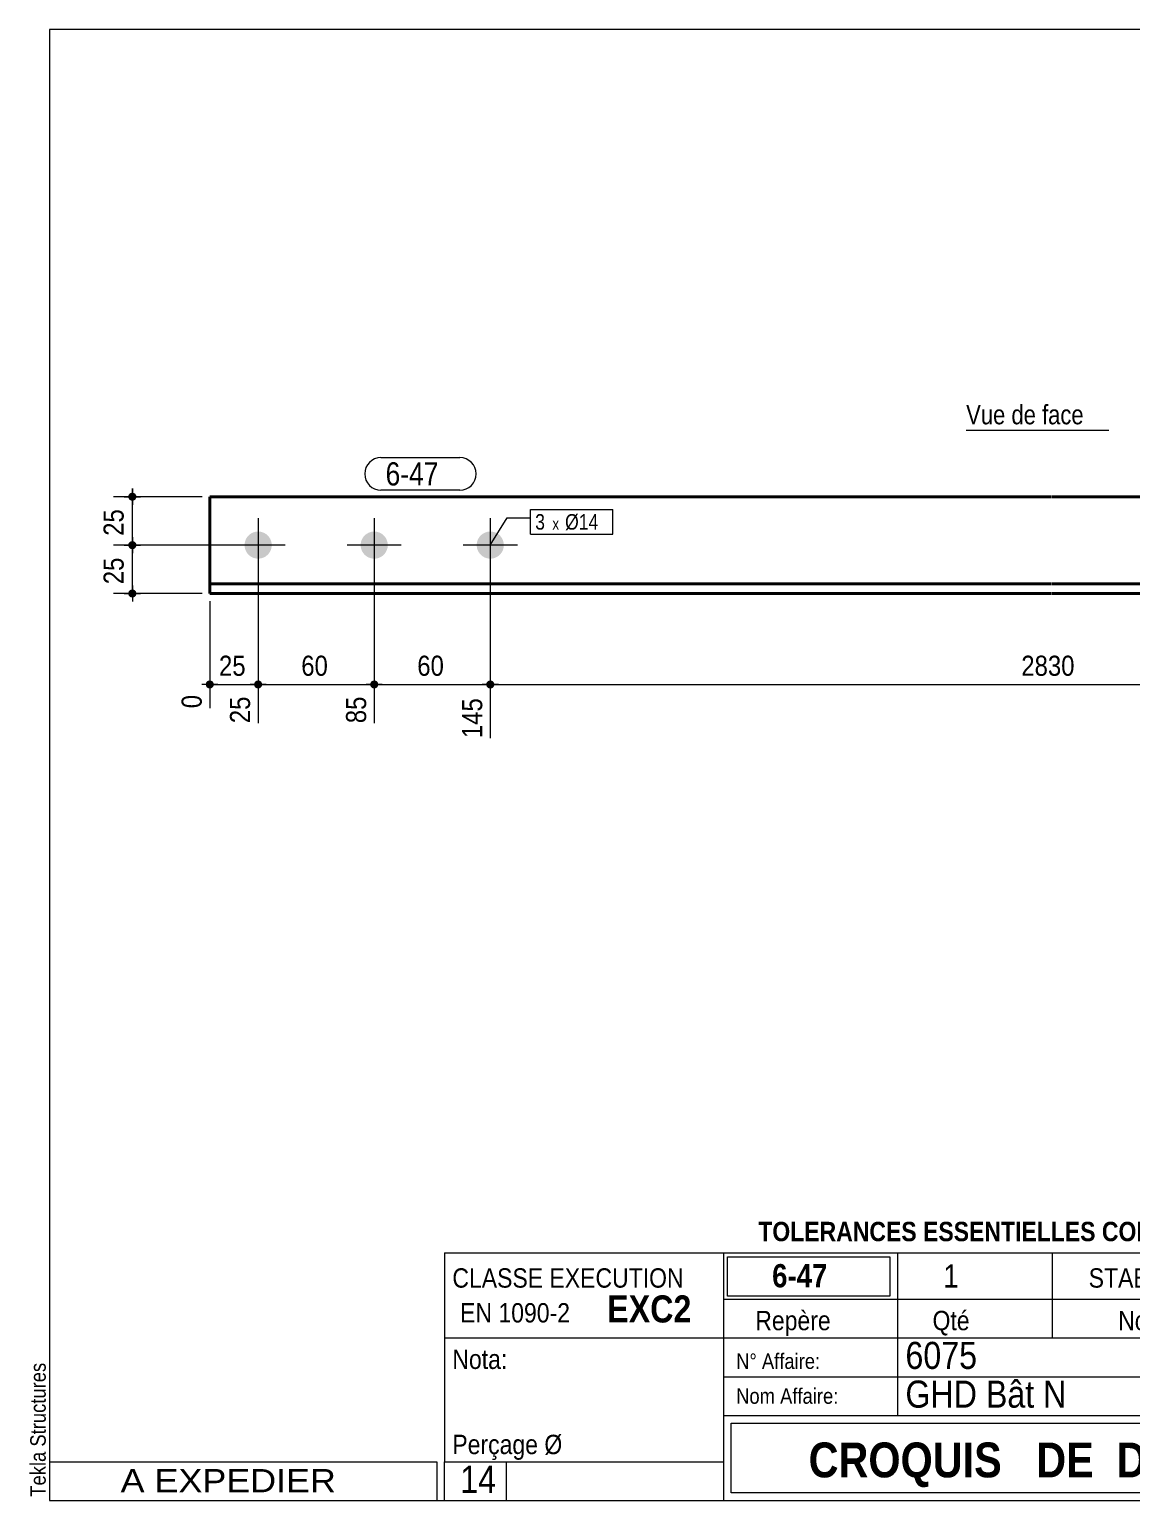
# Model space of a CAD drawing. Header units: millimetres. Extents: x 2 to 287, y 5 to 195.
# Drawn here: x 2.4 to 144.7, y 5 to 195 of the extents above; entities that cross this region are included whole.
import ezdxf

# ---------------------------------------------------------------- set-up
doc = ezdxf.new("R2010")
doc.units = ezdxf.units.MM
for name, color, linetype, lineweight in [('Autre type objet', 1, 'Continuous', 0), ('Boulon', 7, 'Continuous', 0), ('Cotation', 7, 'Continuous', 0), ('Désignation boulon', 3, 'Continuous', 0), ('Feuille dessin', 5, 'Continuous', 0), ('Piece', 2, 'Continuous', 0), ('Repère pièce', 3, 'Continuous', 0)]:
    doc.layers.add(name, color=color, linetype=linetype, lineweight=lineweight)
doc.styles.add('ARIAL', font='ARIAL.TTF')
doc.styles.add('ARIAL_BOLD', font='ARIALBD.TTF')
doc.styles.add('ARIAL_NARROW', font='ARIAL.TTF')
doc.styles.add('COMIC_SANS_MS', font='COMIC.TTF')

# ---------------------------------------------------------------- blocks, each defined once
blk = doc.blocks.new('*A1')
at = {"layer": 'Boulon'}
for points in [[(31.97, 130.15), (32.01, 130.15), (32.05, 130.15), (32.1, 130.14), (32.14, 130.14), (32.18, 130.13), (32.22, 130.12), (32.27, 130.12), (32.31, 130.11), (32.35, 130.1), (32.39, 130.09), (32.43, 130.07), (32.47, 130.06), (32.51, 130.05), (32.55, 130.03), (32.59, 130.02), (32.63, 130), (32.67, 129.98), (32.71, 129.96), (32.75, 129.94), (32.79, 129.92), (32.82, 129.9), (32.86, 129.88), (32.9, 129.86), (32.93, 129.83), (32.97, 129.81), (33, 129.78), (33.03, 129.75), (33.07, 129.73), (33.1, 129.7), (33.13, 129.67), (33.16, 129.64), (33.19, 129.61), (33.22, 129.58), (33.25, 129.54), (33.28, 129.51), (33.3, 129.48), (33.33, 129.44), (33.35, 129.41), (33.38, 129.37), (33.4, 129.34), (33.43, 129.3), (33.45, 129.26), (33.47, 129.22), (33.49, 129.19), (33.51, 129.15), (33.52, 129.11), (33.54, 129.07), (33.56, 129.03), (33.57, 128.99), (33.59, 128.95), (33.6, 128.91), (33.61, 128.87), (33.62, 128.83), (33.63, 128.78), (33.64, 128.74), (33.65, 128.7), (33.66, 128.66), (33.66, 128.61), (33.67, 128.57), (33.67, 128.53), (33.67, 128.49), (33.67, 128.44), (33.67, 128.4), (33.67, 128.36), (33.67, 128.31), (33.67, 128.27), (33.67, 128.23), (33.66, 128.19), (33.66, 128.14), (33.65, 128.1), (33.64, 128.06), (33.63, 128.02), (33.62, 127.97), (33.61, 127.93), (33.6, 127.89), (33.59, 127.85), (33.57, 127.81), (33.56, 127.77), (33.54, 127.73), (33.52, 127.69), (33.51, 127.65), (33.49, 127.61), (33.47, 127.58), (33.45, 127.54), (33.43, 127.5), (33.4, 127.46), (33.38, 127.43), (33.35, 127.39), (33.33, 127.36), (33.3, 127.32), (33.28, 127.29), (33.25, 127.26), (33.22, 127.22), (33.19, 127.19), (33.16, 127.16), (33.13, 127.13), (33.1, 127.1), (33.07, 127.07), (33.03, 127.05), (33, 127.02), (32.97, 126.99), (32.93, 126.97), (32.9, 126.94), (32.86, 126.92), (32.82, 126.9), (32.79, 126.88), (32.75, 126.86), (32.71, 126.84), (32.67, 126.82), (32.63, 126.8), (32.59, 126.78), (32.55, 126.77), (32.51, 126.75), (32.47, 126.74), (32.43, 126.73), (32.39, 126.71), (32.35, 126.7), (32.31, 126.69), (32.27, 126.68), (32.22, 126.68), (32.18, 126.67), (32.14, 126.66), (32.1, 126.66), (32.05, 126.65), (32.01, 126.65), (31.97, 126.65), (31.92, 126.65), (31.88, 126.65), (31.84, 126.65), (31.8, 126.65), (31.75, 126.66), (31.71, 126.66), (31.67, 126.67), (31.63, 126.68), (31.58, 126.68), (31.54, 126.69), (31.5, 126.7), (31.46, 126.71), (31.42, 126.73), (31.38, 126.74), (31.33, 126.75), (31.29, 126.77), (31.25, 126.78), (31.22, 126.8), (31.18, 126.82), (31.14, 126.84), (31.1, 126.86), (31.06, 126.88), (31.02, 126.9), (30.99, 126.92), (30.95, 126.94), (30.92, 126.97), (30.88, 126.99), (30.85, 127.02), (30.81, 127.05), (30.78, 127.07), (30.75, 127.1), (30.72, 127.13), (30.69, 127.16), (30.66, 127.19), (30.63, 127.22), (30.6, 127.26), (30.57, 127.29), (30.54, 127.32), (30.52, 127.36), (30.49, 127.39), (30.47, 127.43), (30.45, 127.46), (30.42, 127.5), (30.4, 127.54), (30.38, 127.58), (30.36, 127.61), (30.34, 127.65), (30.32, 127.69), (30.31, 127.73), (30.29, 127.77), (30.28, 127.81), (30.26, 127.85), (30.25, 127.89), (30.24, 127.93), (30.23, 127.97), (30.22, 128.02), (30.21, 128.06), (30.2, 128.1), (30.19, 128.14), (30.19, 128.19), (30.18, 128.23), (30.18, 128.27), (30.18, 128.31), (30.17, 128.36), (30.17, 128.4), (30.17, 128.44), (30.18, 128.49), (30.18, 128.53), (30.18, 128.57), (30.19, 128.61), (30.19, 128.66), (30.2, 128.7), (30.21, 128.74), (30.22, 128.78), (30.23, 128.83), (30.24, 128.87), (30.25, 128.91), (30.26, 128.95), (30.28, 128.99), (30.29, 129.03), (30.31, 129.07), (30.32, 129.11), (30.34, 129.15), (30.36, 129.19), (30.38, 129.22), (30.4, 129.26), (30.42, 129.3), (30.45, 129.34), (30.47, 129.37), (30.49, 129.41), (30.52, 129.44), (30.54, 129.48), (30.57, 129.51), (30.6, 129.54), (30.63, 129.58), (30.66, 129.61), (30.69, 129.64), (30.72, 129.67), (30.75, 129.7), (30.78, 129.73), (30.81, 129.75), (30.85, 129.78), (30.88, 129.81), (30.92, 129.83), (30.95, 129.86), (30.99, 129.88), (31.02, 129.9), (31.06, 129.92), (31.1, 129.94), (31.14, 129.96), (31.18, 129.98), (31.22, 130), (31.25, 130.02), (31.29, 130.03), (31.33, 130.05), (31.38, 130.06), (31.42, 130.07), (31.46, 130.09), (31.5, 130.1), (31.54, 130.11), (31.58, 130.12), (31.63, 130.12), (31.67, 130.13), (31.71, 130.14), (31.75, 130.14), (31.8, 130.15), (31.84, 130.15), (31.88, 130.15), (31.92, 130.15)], [(46.95, 130.15), (47, 130.15), (47.04, 130.15), (47.08, 130.14), (47.12, 130.14), (47.17, 130.13), (47.21, 130.12), (47.25, 130.12), (47.29, 130.11), (47.34, 130.1), (47.38, 130.09), (47.42, 130.07), (47.46, 130.06), (47.5, 130.05), (47.54, 130.03), (47.58, 130.02), (47.62, 130), (47.66, 129.98), (47.7, 129.96), (47.74, 129.94), (47.77, 129.92), (47.81, 129.9), (47.85, 129.88), (47.88, 129.86), (47.92, 129.83), (47.95, 129.81), (47.99, 129.78), (48.02, 129.75), (48.05, 129.73), (48.09, 129.7), (48.12, 129.67), (48.15, 129.64), (48.18, 129.61), (48.21, 129.58), (48.24, 129.54), (48.26, 129.51), (48.29, 129.48), (48.32, 129.44), (48.34, 129.41), (48.37, 129.37), (48.39, 129.34), (48.41, 129.3), (48.43, 129.26), (48.45, 129.22), (48.47, 129.19), (48.49, 129.15), (48.51, 129.11), (48.53, 129.07), (48.54, 129.03), (48.56, 128.99), (48.57, 128.95), (48.58, 128.91), (48.6, 128.87), (48.61, 128.83), (48.62, 128.78), (48.63, 128.74), (48.63, 128.7), (48.64, 128.66), (48.65, 128.61), (48.65, 128.57), (48.66, 128.53), (48.66, 128.49), (48.66, 128.44), (48.66, 128.4), (48.66, 128.36), (48.66, 128.31), (48.66, 128.27), (48.65, 128.23), (48.65, 128.19), (48.64, 128.14), (48.63, 128.1), (48.63, 128.06), (48.62, 128.02), (48.61, 127.97), (48.6, 127.93), (48.58, 127.89), (48.57, 127.85), (48.56, 127.81), (48.54, 127.77), (48.53, 127.73), (48.51, 127.69), (48.49, 127.65), (48.47, 127.61), (48.45, 127.58), (48.43, 127.54), (48.41, 127.5), (48.39, 127.46), (48.37, 127.43), (48.34, 127.39), (48.32, 127.36), (48.29, 127.32), (48.26, 127.29), (48.24, 127.26), (48.21, 127.22), (48.18, 127.19), (48.15, 127.16), (48.12, 127.13), (48.09, 127.1), (48.05, 127.07), (48.02, 127.05), (47.99, 127.02), (47.95, 126.99), (47.92, 126.97), (47.88, 126.94), (47.85, 126.92), (47.81, 126.9), (47.77, 126.88), (47.74, 126.86), (47.7, 126.84), (47.66, 126.82), (47.62, 126.8), (47.58, 126.78), (47.54, 126.77), (47.5, 126.75), (47.46, 126.74), (47.42, 126.73), (47.38, 126.71), (47.34, 126.7), (47.29, 126.69), (47.25, 126.68), (47.21, 126.68), (47.17, 126.67), (47.12, 126.66), (47.08, 126.66), (47.04, 126.65), (47, 126.65), (46.95, 126.65), (46.91, 126.65), (46.87, 126.65), (46.82, 126.65), (46.78, 126.65), (46.74, 126.66), (46.7, 126.66), (46.65, 126.67), (46.61, 126.68), (46.57, 126.68), (46.53, 126.69), (46.49, 126.7), (46.44, 126.71), (46.4, 126.73), (46.36, 126.74), (46.32, 126.75), (46.28, 126.77), (46.24, 126.78), (46.2, 126.8), (46.16, 126.82), (46.12, 126.84), (46.09, 126.86), (46.05, 126.88), (46.01, 126.9), (45.97, 126.92), (45.94, 126.94), (45.9, 126.97), (45.87, 126.99), (45.83, 127.02), (45.8, 127.05), (45.77, 127.07), (45.74, 127.1), (45.7, 127.13), (45.67, 127.16), (45.64, 127.19), (45.61, 127.22), (45.59, 127.26), (45.56, 127.29), (45.53, 127.32), (45.5, 127.36), (45.48, 127.39), (45.46, 127.43), (45.43, 127.46), (45.41, 127.5), (45.39, 127.54), (45.37, 127.58), (45.35, 127.61), (45.33, 127.65), (45.31, 127.69), (45.29, 127.73), (45.28, 127.77), (45.26, 127.81), (45.25, 127.85), (45.24, 127.89), (45.22, 127.93), (45.21, 127.97), (45.2, 128.02), (45.19, 128.06), (45.19, 128.1), (45.18, 128.14), (45.17, 128.19), (45.17, 128.23), (45.17, 128.27), (45.16, 128.31), (45.16, 128.36), (45.16, 128.4), (45.16, 128.44), (45.16, 128.49), (45.17, 128.53), (45.17, 128.57), (45.17, 128.61), (45.18, 128.66), (45.19, 128.7), (45.19, 128.74), (45.2, 128.78), (45.21, 128.83), (45.22, 128.87), (45.24, 128.91), (45.25, 128.95), (45.26, 128.99), (45.28, 129.03), (45.29, 129.07), (45.31, 129.11), (45.33, 129.15), (45.35, 129.19), (45.37, 129.22), (45.39, 129.26), (45.41, 129.3), (45.43, 129.34), (45.46, 129.37), (45.48, 129.41), (45.5, 129.44), (45.53, 129.48), (45.56, 129.51), (45.59, 129.54), (45.61, 129.58), (45.64, 129.61), (45.67, 129.64), (45.7, 129.67), (45.74, 129.7), (45.77, 129.73), (45.8, 129.75), (45.83, 129.78), (45.87, 129.81), (45.9, 129.83), (45.94, 129.86), (45.97, 129.88), (46.01, 129.9), (46.05, 129.92), (46.09, 129.94), (46.12, 129.96), (46.16, 129.98), (46.2, 130), (46.24, 130.02), (46.28, 130.03), (46.32, 130.05), (46.36, 130.06), (46.4, 130.07), (46.44, 130.09), (46.49, 130.1), (46.53, 130.11), (46.57, 130.12), (46.61, 130.12), (46.65, 130.13), (46.7, 130.14), (46.74, 130.14), (46.78, 130.15), (46.82, 130.15), (46.87, 130.15), (46.91, 130.15)], [(61.94, 130.15), (61.98, 130.15), (62.03, 130.15), (62.07, 130.14), (62.11, 130.14), (62.15, 130.13), (62.2, 130.12), (62.24, 130.12), (62.28, 130.11), (62.32, 130.1), (62.36, 130.09), (62.4, 130.07), (62.45, 130.06), (62.49, 130.05), (62.53, 130.03), (62.57, 130.02), (62.61, 130), (62.64, 129.98), (62.68, 129.96), (62.72, 129.94), (62.76, 129.92), (62.8, 129.9), (62.83, 129.88), (62.87, 129.86), (62.9, 129.83), (62.94, 129.81), (62.97, 129.78), (63.01, 129.75), (63.04, 129.73), (63.07, 129.7), (63.1, 129.67), (63.13, 129.64), (63.16, 129.61), (63.19, 129.58), (63.22, 129.54), (63.25, 129.51), (63.28, 129.48), (63.3, 129.44), (63.33, 129.41), (63.35, 129.37), (63.37, 129.34), (63.4, 129.3), (63.42, 129.26), (63.44, 129.22), (63.46, 129.19), (63.48, 129.15), (63.5, 129.11), (63.51, 129.07), (63.53, 129.03), (63.54, 128.99), (63.56, 128.95), (63.57, 128.91), (63.58, 128.87), (63.59, 128.83), (63.6, 128.78), (63.61, 128.74), (63.62, 128.7), (63.63, 128.66), (63.63, 128.61), (63.64, 128.57), (63.64, 128.53), (63.64, 128.49), (63.65, 128.44), (63.65, 128.4), (63.65, 128.36), (63.64, 128.31), (63.64, 128.27), (63.64, 128.23), (63.63, 128.19), (63.63, 128.14), (63.62, 128.1), (63.61, 128.06), (63.6, 128.02), (63.59, 127.97), (63.58, 127.93), (63.57, 127.89), (63.56, 127.85), (63.54, 127.81), (63.53, 127.77), (63.51, 127.73), (63.5, 127.69), (63.48, 127.65), (63.46, 127.61), (63.44, 127.58), (63.42, 127.54), (63.4, 127.5), (63.37, 127.46), (63.35, 127.43), (63.33, 127.39), (63.3, 127.36), (63.28, 127.32), (63.25, 127.29), (63.22, 127.26), (63.19, 127.22), (63.16, 127.19), (63.13, 127.16), (63.1, 127.13), (63.07, 127.1), (63.04, 127.07), (63.01, 127.05), (62.97, 127.02), (62.94, 126.99), (62.9, 126.97), (62.87, 126.94), (62.83, 126.92), (62.8, 126.9), (62.76, 126.88), (62.72, 126.86), (62.68, 126.84), (62.64, 126.82), (62.61, 126.8), (62.57, 126.78), (62.53, 126.77), (62.49, 126.75), (62.45, 126.74), (62.4, 126.73), (62.36, 126.71), (62.32, 126.7), (62.28, 126.69), (62.24, 126.68), (62.2, 126.68), (62.15, 126.67), (62.11, 126.66), (62.07, 126.66), (62.03, 126.65), (61.98, 126.65), (61.94, 126.65), (61.9, 126.65), (61.85, 126.65), (61.81, 126.65), (61.77, 126.65), (61.72, 126.66), (61.68, 126.66), (61.64, 126.67), (61.6, 126.68), (61.55, 126.68), (61.51, 126.69), (61.47, 126.7), (61.43, 126.71), (61.39, 126.73), (61.35, 126.74), (61.31, 126.75), (61.27, 126.77), (61.23, 126.78), (61.19, 126.8), (61.15, 126.82), (61.11, 126.84), (61.07, 126.86), (61.03, 126.88), (61, 126.9), (60.96, 126.92), (60.92, 126.94), (60.89, 126.97), (60.85, 126.99), (60.82, 127.02), (60.79, 127.05), (60.75, 127.07), (60.72, 127.1), (60.69, 127.13), (60.66, 127.16), (60.63, 127.19), (60.6, 127.22), (60.57, 127.26), (60.54, 127.29), (60.52, 127.32), (60.49, 127.36), (60.47, 127.39), (60.44, 127.43), (60.42, 127.46), (60.4, 127.5), (60.37, 127.54), (60.35, 127.58), (60.33, 127.61), (60.31, 127.65), (60.3, 127.69), (60.28, 127.73), (60.26, 127.77), (60.25, 127.81), (60.23, 127.85), (60.22, 127.89), (60.21, 127.93), (60.2, 127.97), (60.19, 128.02), (60.18, 128.06), (60.17, 128.1), (60.17, 128.14), (60.16, 128.19), (60.15, 128.23), (60.15, 128.27), (60.15, 128.31), (60.15, 128.36), (60.15, 128.4), (60.15, 128.44), (60.15, 128.49), (60.15, 128.53), (60.15, 128.57), (60.16, 128.61), (60.17, 128.66), (60.17, 128.7), (60.18, 128.74), (60.19, 128.78), (60.2, 128.83), (60.21, 128.87), (60.22, 128.91), (60.23, 128.95), (60.25, 128.99), (60.26, 129.03), (60.28, 129.07), (60.3, 129.11), (60.31, 129.15), (60.33, 129.19), (60.35, 129.22), (60.37, 129.26), (60.4, 129.3), (60.42, 129.34), (60.44, 129.37), (60.47, 129.41), (60.49, 129.44), (60.52, 129.48), (60.54, 129.51), (60.57, 129.54), (60.6, 129.58), (60.63, 129.61), (60.66, 129.64), (60.69, 129.67), (60.72, 129.7), (60.75, 129.73), (60.79, 129.75), (60.82, 129.78), (60.85, 129.81), (60.89, 129.83), (60.92, 129.86), (60.96, 129.88), (61, 129.9), (61.03, 129.92), (61.07, 129.94), (61.11, 129.96), (61.15, 129.98), (61.19, 130), (61.23, 130.02), (61.27, 130.03), (61.31, 130.05), (61.35, 130.06), (61.39, 130.07), (61.43, 130.09), (61.47, 130.1), (61.51, 130.11), (61.55, 130.12), (61.6, 130.12), (61.64, 130.13), (61.68, 130.14), (61.72, 130.14), (61.77, 130.15), (61.81, 130.15), (61.85, 130.15), (61.9, 130.15)]]:
    blk.add_hatch(color=256, dxfattribs=at).paths.add_polyline_path(points, flags=17)
at = {"layer": 'Boulon', "linetype": 'Continuous', "lineweight": 0}
for p, q in [((31.92, 131.9), (31.92, 124.9)), ((46.91, 131.9), (46.91, 124.9)), ((61.9, 131.9), (61.9, 124.9)), ((35.42, 128.4), (28.42, 128.4)), ((50.41, 128.4), (43.41, 128.4)), ((65.4, 128.4), (58.4, 128.4))]:
    blk.add_line(p, q, dxfattribs=at)
blk = doc.blocks.new('*A3')
at = {"layer": 'Piece', "color": 2, "linetype": 'Continuous', "lineweight": 40}
for p, q in [((25.68, 134.65), (25.68, 122.15)), ((25.68, 134.65), (134.269132, 134.65)), ((134.369132, 134.65), (242.958265, 134.65)), ((134.269132, 123.4), (25.68, 123.4)), ((134.269132, 122.15), (25.68, 122.15)), ((242.958265, 123.4), (134.369132, 123.4)), ((242.958265, 122.15), (134.369132, 122.15))]:
    blk.add_line(p, q, dxfattribs=at)
blk = doc.blocks.new('*A4')
at = {"layer": 'Feuille dessin', "linetype": 'Continuous', "lineweight": 0}
for p, q in [((282, 195), (5, 195)), ((5, 195), (5, 5)), ((5, 5), (282, 5))]:
    blk.add_line(p, q, dxfattribs=at)
at = {"layer": 'Feuille dessin', "style": 'ARIAL', "width": 0.85}
blk.add_text('Tekla Structures', height=2, rotation=90, dxfattribs=at).set_placement((4.5, 5.5))
blk = doc.blocks.new('*A6')
at = {"layer": 'Autre type objet', "linetype": 'Continuous', "lineweight": 0}
for p, q in [((56, 37), (92, 37)), ((56, 37), (56, 10)), ((92, 37), (92, 10)), ((56, 26), (92, 26)), ((56, 10), (92, 10)), ((56, 5), (56, 10)), ((64, 5), (64, 10)), ((56, 5), (64, 5))]:
    blk.add_line(p, q, dxfattribs=at)
at = {"layer": 'Autre type objet', "width": 0.85}
for s, height, style, p in [('CLASSE EXECUTION', 2.5, 'ARIAL', (57, 32.5)), ('EN 1090-2', 2.5, 'ARIAL', (58, 28)), ('EXC2', 3.5, 'ARIAL_BOLD', (77, 28)), ('Nota:', 2.5, 'ARIAL', (57, 22)), ('Perçage Ø', 2.5, 'ARIAL', (57, 11)), ('14', 3.5, 'ARIAL_NARROW', (58.014234, 6))]:
    blk.add_text(s, height=height, dxfattribs=dict(at, style=style)).set_placement(p)
blk = doc.blocks.new('*A7')
at = {"layer": 'Autre type objet', "linetype": 'Continuous', "lineweight": 0}
for p, q in [((92, 37), (282, 37)), ((92, 37), (92, 31)), ((92.51953, 36.5), (113.5, 36.5)), ((92.51953, 31.394341), (92.51953, 36.5)), ((113.5, 36.5), (113.5, 31.394341)), ((114.5, 31), (114.5, 37)), ((134.5, 31), (134.5, 37)), ((92, 31), (282, 31)), ((92, 31), (92, 5)), ((113.5, 31.394341), (92.51953, 31.394341)), ((114.5, 16), (114.5, 31)), ((134.5, 26), (134.5, 31)), ((92, 26), (282, 26)), ((92, 21), (241.327069, 20.935451)), ((92, 16), (181, 16)), ((93, 15), (180, 15)), ((93, 6), (93, 15)), ((180, 6), (93, 6)), ((92, 5), (282, 5))]:
    blk.add_line(p, q, dxfattribs=at)
at = {"layer": 'Autre type objet', "width": 0.85}
for s, height, style, p in [('TOLERANCES ESSENTIELLES CONFORMES A LA NORME 1090-1', 2.5, 'ARIAL_BOLD', (96.5, 38.5)), ('6-47', 3, 'ARIAL_BOLD', (98.285724, 32.540141)), ('1', 3, 'ARIAL', (120.389893, 32.5)), ('STABILITE', 2.5, 'ARIAL', (139.159546, 32.5)), ('Repère', 2.5, 'ARIAL', (96.112978, 27)), ('Qté', 2.5, 'ARIAL', (119, 27)), ('Nom', 2.5, 'ARIAL', (142.961426, 27)), ('6075', 3.5, 'ARIAL', (115.5, 22)), ('N° Affaire:', 2, 'ARIAL', (93.640566, 22)), ('Nom Affaire:', 2, 'ARIAL', (93.640566, 17.5)), ('GHD Bât N', 3.5, 'ARIAL', (115.5, 17)), ('CROQUIS   DE  DEBIT', 4.5, 'ARIAL_BOLD', (103, 8))]:
    blk.add_text(s, height=height, dxfattribs=dict(at, style=style)).set_placement(p)
blk = doc.blocks.new('*A8')
at = {"layer": 'Autre type objet', "linetype": 'Continuous', "lineweight": 0}
for p, q in [((5, 10), (55, 10)), ((5, 10), (5, 5)), ((55, 10), (55, 5)), ((5, 5), (55, 5))]:
    blk.add_line(p, q, dxfattribs=at)
at = {"layer": 'Autre type objet', "style": 'ARIAL', "width": 1.105}
blk.add_text('A EXPEDIER', height=3, dxfattribs=at).set_placement((14.169647, 6.073465))
blk = doc.blocks.new('*A9')
at = {"layer": 'Cotation'}
for points in [[(15.65, 127.88), (15.63, 127.88), (15.6, 127.89), (15.58, 127.89), (15.55, 127.9), (15.53, 127.9), (15.5, 127.91), (15.48, 127.92), (15.46, 127.93), (15.43, 127.94), (15.41, 127.95), (15.39, 127.97), (15.37, 127.98), (15.35, 128), (15.33, 128.01), (15.31, 128.03), (15.29, 128.05), (15.28, 128.07), (15.26, 128.09), (15.25, 128.11), (15.23, 128.13), (15.22, 128.15), (15.21, 128.18), (15.2, 128.2), (15.19, 128.22), (15.18, 128.25), (15.18, 128.27), (15.17, 128.3), (15.17, 128.32), (15.16, 128.35), (15.16, 128.37), (15.16, 128.4), (15.16, 128.43), (15.16, 128.45), (15.17, 128.48), (15.17, 128.5), (15.18, 128.53), (15.18, 128.55), (15.19, 128.58), (15.2, 128.6), (15.21, 128.62), (15.22, 128.65), (15.23, 128.67), (15.25, 128.69), (15.26, 128.71), (15.28, 128.73), (15.29, 128.75), (15.31, 128.77), (15.33, 128.79), (15.35, 128.8), (15.37, 128.82), (15.39, 128.83), (15.41, 128.85), (15.43, 128.86), (15.46, 128.87), (15.48, 128.88), (15.5, 128.89), (15.53, 128.9), (15.55, 128.9), (15.58, 128.91), (15.6, 128.91), (15.63, 128.92), (15.65, 128.92), (15.68, 128.92), (15.71, 128.92), (15.73, 128.92), (15.76, 128.91), (15.78, 128.91), (15.81, 128.9), (15.83, 128.9), (15.86, 128.89), (15.88, 128.88), (15.9, 128.87), (15.93, 128.86), (15.95, 128.85), (15.97, 128.83), (15.99, 128.82), (16.01, 128.8), (16.03, 128.79), (16.05, 128.77), (16.07, 128.75), (16.08, 128.73), (16.1, 128.71), (16.11, 128.69), (16.13, 128.67), (16.14, 128.65), (16.15, 128.62), (16.16, 128.6), (16.17, 128.58), (16.18, 128.55), (16.18, 128.53), (16.19, 128.5), (16.19, 128.48), (16.2, 128.45), (16.2, 128.43), (16.2, 128.4), (16.2, 128.37), (16.2, 128.35), (16.19, 128.32), (16.19, 128.3), (16.18, 128.27), (16.18, 128.25), (16.17, 128.22), (16.16, 128.2), (16.15, 128.18), (16.14, 128.15), (16.13, 128.13), (16.11, 128.11), (16.1, 128.09), (16.08, 128.07), (16.07, 128.05), (16.05, 128.03), (16.03, 128.01), (16.01, 128), (15.99, 127.98), (15.97, 127.97), (15.95, 127.95), (15.93, 127.94), (15.9, 127.93), (15.88, 127.92), (15.86, 127.91), (15.83, 127.9), (15.81, 127.9), (15.78, 127.89), (15.76, 127.89), (15.73, 127.88), (15.71, 127.88), (15.68, 127.88)], [(15.65, 121.63), (15.63, 121.63), (15.6, 121.64), (15.58, 121.64), (15.55, 121.65), (15.53, 121.65), (15.5, 121.66), (15.48, 121.67), (15.46, 121.68), (15.43, 121.69), (15.41, 121.7), (15.39, 121.72), (15.37, 121.73), (15.35, 121.75), (15.33, 121.76), (15.31, 121.78), (15.29, 121.8), (15.28, 121.82), (15.26, 121.84), (15.25, 121.86), (15.23, 121.88), (15.22, 121.9), (15.21, 121.93), (15.2, 121.95), (15.19, 121.97), (15.18, 122), (15.18, 122.02), (15.17, 122.05), (15.17, 122.07), (15.16, 122.1), (15.16, 122.12), (15.16, 122.15), (15.16, 122.18), (15.16, 122.2), (15.17, 122.23), (15.17, 122.25), (15.18, 122.28), (15.18, 122.3), (15.19, 122.33), (15.2, 122.35), (15.21, 122.37), (15.22, 122.4), (15.23, 122.42), (15.25, 122.44), (15.26, 122.46), (15.28, 122.48), (15.29, 122.5), (15.31, 122.52), (15.33, 122.54), (15.35, 122.55), (15.37, 122.57), (15.39, 122.58), (15.41, 122.6), (15.43, 122.61), (15.46, 122.62), (15.48, 122.63), (15.5, 122.64), (15.53, 122.65), (15.55, 122.65), (15.58, 122.66), (15.6, 122.66), (15.63, 122.67), (15.65, 122.67), (15.68, 122.67), (15.71, 122.67), (15.73, 122.67), (15.76, 122.66), (15.78, 122.66), (15.81, 122.65), (15.83, 122.65), (15.86, 122.64), (15.88, 122.63), (15.9, 122.62), (15.93, 122.61), (15.95, 122.6), (15.97, 122.58), (15.99, 122.57), (16.01, 122.55), (16.03, 122.54), (16.05, 122.52), (16.07, 122.5), (16.08, 122.48), (16.1, 122.46), (16.11, 122.44), (16.13, 122.42), (16.14, 122.4), (16.15, 122.37), (16.16, 122.35), (16.17, 122.33), (16.18, 122.3), (16.18, 122.28), (16.19, 122.25), (16.19, 122.23), (16.2, 122.2), (16.2, 122.18), (16.2, 122.15), (16.2, 122.12), (16.2, 122.1), (16.19, 122.07), (16.19, 122.05), (16.18, 122.02), (16.18, 122), (16.17, 121.97), (16.16, 121.95), (16.15, 121.93), (16.14, 121.9), (16.13, 121.88), (16.11, 121.86), (16.1, 121.84), (16.08, 121.82), (16.07, 121.8), (16.05, 121.78), (16.03, 121.76), (16.01, 121.75), (15.99, 121.73), (15.97, 121.72), (15.95, 121.7), (15.93, 121.69), (15.9, 121.68), (15.88, 121.67), (15.86, 121.66), (15.83, 121.65), (15.81, 121.65), (15.78, 121.64), (15.76, 121.64), (15.73, 121.63), (15.71, 121.63), (15.68, 121.63)]]:
    blk.add_hatch(color=256, dxfattribs=at).paths.add_polyline_path(points, flags=17)
at = {"layer": 'Cotation', "linetype": 'Continuous', "lineweight": 0}
for p, q in [((15.68, 129.44), (15.68, 127.36)), ((15.68, 128.4), (15.68, 129.44)), ((30.92, 128.4), (13.26, 128.4)), ((14.64, 128.4), (16.72, 128.4)), ((15.68, 122.15), (15.68, 128.4)), ((24.68, 122.15), (13.26, 122.15)), ((14.64, 122.15), (16.72, 122.15)), ((15.68, 123.19), (15.68, 121.11)), ((15.68, 122.15), (15.68, 121.11))]:
    blk.add_line(p, q, dxfattribs=at)
at = {"layer": 'Cotation'}
for p in [(15.68, 128.4), (15.68, 122.15)]:
    blk.add_point(p, dxfattribs=at)
at = {"layer": 'Cotation', "style": 'ARIAL', "width": 0.85}
blk.add_text('25', height=2.6, rotation=90.0002, dxfattribs=at).set_placement((14.56, 123.35))
blk = doc.blocks.new('*A10')
at = {"layer": 'Cotation'}
for points in [[(15.65, 134.13), (15.63, 134.13), (15.6, 134.14), (15.58, 134.14), (15.55, 134.15), (15.53, 134.15), (15.5, 134.16), (15.48, 134.17), (15.46, 134.18), (15.43, 134.19), (15.41, 134.2), (15.39, 134.22), (15.37, 134.23), (15.35, 134.25), (15.33, 134.26), (15.31, 134.28), (15.29, 134.3), (15.28, 134.32), (15.26, 134.34), (15.25, 134.36), (15.23, 134.38), (15.22, 134.4), (15.21, 134.43), (15.2, 134.45), (15.19, 134.47), (15.18, 134.5), (15.18, 134.52), (15.17, 134.55), (15.17, 134.57), (15.16, 134.6), (15.16, 134.62), (15.16, 134.65), (15.16, 134.68), (15.16, 134.7), (15.17, 134.73), (15.17, 134.75), (15.18, 134.78), (15.18, 134.8), (15.19, 134.83), (15.2, 134.85), (15.21, 134.87), (15.22, 134.9), (15.23, 134.92), (15.25, 134.94), (15.26, 134.96), (15.28, 134.98), (15.29, 135), (15.31, 135.02), (15.33, 135.04), (15.35, 135.05), (15.37, 135.07), (15.39, 135.08), (15.41, 135.1), (15.43, 135.11), (15.46, 135.12), (15.48, 135.13), (15.5, 135.14), (15.53, 135.15), (15.55, 135.15), (15.58, 135.16), (15.6, 135.16), (15.63, 135.17), (15.65, 135.17), (15.68, 135.17), (15.71, 135.17), (15.73, 135.17), (15.76, 135.16), (15.78, 135.16), (15.81, 135.15), (15.83, 135.15), (15.86, 135.14), (15.88, 135.13), (15.9, 135.12), (15.93, 135.11), (15.95, 135.1), (15.97, 135.08), (15.99, 135.07), (16.01, 135.05), (16.03, 135.04), (16.05, 135.02), (16.07, 135), (16.08, 134.98), (16.1, 134.96), (16.11, 134.94), (16.13, 134.92), (16.14, 134.9), (16.15, 134.87), (16.16, 134.85), (16.17, 134.83), (16.18, 134.8), (16.18, 134.78), (16.19, 134.75), (16.19, 134.73), (16.2, 134.7), (16.2, 134.68), (16.2, 134.65), (16.2, 134.62), (16.2, 134.6), (16.19, 134.57), (16.19, 134.55), (16.18, 134.52), (16.18, 134.5), (16.17, 134.47), (16.16, 134.45), (16.15, 134.43), (16.14, 134.4), (16.13, 134.38), (16.11, 134.36), (16.1, 134.34), (16.08, 134.32), (16.07, 134.3), (16.05, 134.28), (16.03, 134.26), (16.01, 134.25), (15.99, 134.23), (15.97, 134.22), (15.95, 134.2), (15.93, 134.19), (15.9, 134.18), (15.88, 134.17), (15.86, 134.16), (15.83, 134.15), (15.81, 134.15), (15.78, 134.14), (15.76, 134.14), (15.73, 134.13), (15.71, 134.13), (15.68, 134.13)], [(15.65, 127.88), (15.63, 127.88), (15.6, 127.89), (15.58, 127.89), (15.55, 127.9), (15.53, 127.9), (15.5, 127.91), (15.48, 127.92), (15.46, 127.93), (15.43, 127.94), (15.41, 127.95), (15.39, 127.97), (15.37, 127.98), (15.35, 128), (15.33, 128.01), (15.31, 128.03), (15.29, 128.05), (15.28, 128.07), (15.26, 128.09), (15.25, 128.11), (15.23, 128.13), (15.22, 128.15), (15.21, 128.18), (15.2, 128.2), (15.19, 128.22), (15.18, 128.25), (15.18, 128.27), (15.17, 128.3), (15.17, 128.32), (15.16, 128.35), (15.16, 128.37), (15.16, 128.4), (15.16, 128.43), (15.16, 128.45), (15.17, 128.48), (15.17, 128.5), (15.18, 128.53), (15.18, 128.55), (15.19, 128.58), (15.2, 128.6), (15.21, 128.62), (15.22, 128.65), (15.23, 128.67), (15.25, 128.69), (15.26, 128.71), (15.28, 128.73), (15.29, 128.75), (15.31, 128.77), (15.33, 128.79), (15.35, 128.8), (15.37, 128.82), (15.39, 128.83), (15.41, 128.85), (15.43, 128.86), (15.46, 128.87), (15.48, 128.88), (15.5, 128.89), (15.53, 128.9), (15.55, 128.9), (15.58, 128.91), (15.6, 128.91), (15.63, 128.92), (15.65, 128.92), (15.68, 128.92), (15.71, 128.92), (15.73, 128.92), (15.76, 128.91), (15.78, 128.91), (15.81, 128.9), (15.83, 128.9), (15.86, 128.89), (15.88, 128.88), (15.9, 128.87), (15.93, 128.86), (15.95, 128.85), (15.97, 128.83), (15.99, 128.82), (16.01, 128.8), (16.03, 128.79), (16.05, 128.77), (16.07, 128.75), (16.08, 128.73), (16.1, 128.71), (16.11, 128.69), (16.13, 128.67), (16.14, 128.65), (16.15, 128.62), (16.16, 128.6), (16.17, 128.58), (16.18, 128.55), (16.18, 128.53), (16.19, 128.5), (16.19, 128.48), (16.2, 128.45), (16.2, 128.43), (16.2, 128.4), (16.2, 128.37), (16.2, 128.35), (16.19, 128.32), (16.19, 128.3), (16.18, 128.27), (16.18, 128.25), (16.17, 128.22), (16.16, 128.2), (16.15, 128.18), (16.14, 128.15), (16.13, 128.13), (16.11, 128.11), (16.1, 128.09), (16.08, 128.07), (16.07, 128.05), (16.05, 128.03), (16.03, 128.01), (16.01, 128), (15.99, 127.98), (15.97, 127.97), (15.95, 127.95), (15.93, 127.94), (15.9, 127.93), (15.88, 127.92), (15.86, 127.91), (15.83, 127.9), (15.81, 127.9), (15.78, 127.89), (15.76, 127.89), (15.73, 127.88), (15.71, 127.88), (15.68, 127.88)]]:
    blk.add_hatch(color=256, dxfattribs=at).paths.add_polyline_path(points, flags=17)
at = {"layer": 'Cotation', "linetype": 'Continuous', "lineweight": 0}
for p, q in [((15.68, 135.69), (15.68, 133.61)), ((15.68, 134.65), (15.68, 135.69)), ((24.68, 134.65), (13.26, 134.65)), ((14.64, 134.65), (16.72, 134.65)), ((15.68, 128.4), (15.68, 134.65)), ((15.68, 129.44), (15.68, 127.36)), ((30.92, 128.4), (13.26, 128.4)), ((14.64, 128.4), (16.72, 128.4)), ((15.68, 128.4), (15.68, 127.36))]:
    blk.add_line(p, q, dxfattribs=at)
at = {"layer": 'Cotation'}
for p in [(15.68, 134.65), (15.68, 128.4)]:
    blk.add_point(p, dxfattribs=at)
at = {"layer": 'Cotation', "style": 'ARIAL', "width": 0.85}
blk.add_text('25', height=2.6, rotation=90.0002, dxfattribs=at).set_placement((14.56, 129.6))
blk = doc.blocks.new('*A13')
at = {"layer": 'Cotation'}
for points in [[(25.65, 109.88), (25.63, 109.88), (25.6, 109.89), (25.58, 109.89), (25.55, 109.9), (25.53, 109.9), (25.5, 109.91), (25.48, 109.92), (25.46, 109.93), (25.43, 109.94), (25.41, 109.95), (25.39, 109.97), (25.37, 109.98), (25.35, 110), (25.33, 110.01), (25.31, 110.03), (25.29, 110.05), (25.28, 110.07), (25.26, 110.09), (25.25, 110.11), (25.23, 110.13), (25.22, 110.15), (25.21, 110.18), (25.2, 110.2), (25.19, 110.22), (25.18, 110.25), (25.18, 110.27), (25.17, 110.3), (25.17, 110.32), (25.16, 110.35), (25.16, 110.37), (25.16, 110.4), (25.16, 110.43), (25.16, 110.45), (25.17, 110.48), (25.17, 110.5), (25.18, 110.53), (25.18, 110.55), (25.19, 110.58), (25.2, 110.6), (25.21, 110.62), (25.22, 110.65), (25.23, 110.67), (25.25, 110.69), (25.26, 110.71), (25.28, 110.73), (25.29, 110.75), (25.31, 110.77), (25.33, 110.79), (25.35, 110.8), (25.37, 110.82), (25.39, 110.83), (25.41, 110.85), (25.43, 110.86), (25.46, 110.87), (25.48, 110.88), (25.5, 110.89), (25.53, 110.9), (25.55, 110.9), (25.58, 110.91), (25.6, 110.91), (25.63, 110.92), (25.65, 110.92), (25.68, 110.92), (25.71, 110.92), (25.73, 110.92), (25.76, 110.91), (25.78, 110.91), (25.81, 110.9), (25.83, 110.9), (25.86, 110.89), (25.88, 110.88), (25.9, 110.87), (25.93, 110.86), (25.95, 110.85), (25.97, 110.83), (25.99, 110.82), (26.01, 110.8), (26.03, 110.79), (26.05, 110.77), (26.07, 110.75), (26.08, 110.73), (26.1, 110.71), (26.11, 110.69), (26.13, 110.67), (26.14, 110.65), (26.15, 110.62), (26.16, 110.6), (26.17, 110.58), (26.18, 110.55), (26.18, 110.53), (26.19, 110.5), (26.19, 110.48), (26.2, 110.45), (26.2, 110.43), (26.2, 110.4), (26.2, 110.37), (26.2, 110.35), (26.19, 110.32), (26.19, 110.3), (26.18, 110.27), (26.18, 110.25), (26.17, 110.22), (26.16, 110.2), (26.15, 110.18), (26.14, 110.15), (26.13, 110.13), (26.11, 110.11), (26.1, 110.09), (26.08, 110.07), (26.07, 110.05), (26.05, 110.03), (26.03, 110.01), (26.01, 110), (25.99, 109.98), (25.97, 109.97), (25.95, 109.95), (25.93, 109.94), (25.9, 109.93), (25.88, 109.92), (25.86, 109.91), (25.83, 109.9), (25.81, 109.9), (25.78, 109.89), (25.76, 109.89), (25.73, 109.88), (25.71, 109.88), (25.68, 109.88)], [(31.9, 109.88), (31.87, 109.88), (31.85, 109.89), (31.82, 109.89), (31.8, 109.9), (31.77, 109.9), (31.75, 109.91), (31.73, 109.92), (31.7, 109.93), (31.68, 109.94), (31.66, 109.95), (31.64, 109.97), (31.61, 109.98), (31.59, 110), (31.57, 110.01), (31.56, 110.03), (31.54, 110.05), (31.52, 110.07), (31.51, 110.09), (31.49, 110.11), (31.48, 110.13), (31.47, 110.15), (31.45, 110.18), (31.44, 110.2), (31.43, 110.22), (31.43, 110.25), (31.42, 110.27), (31.41, 110.3), (31.41, 110.32), (31.41, 110.35), (31.4, 110.37), (31.4, 110.4), (31.4, 110.43), (31.41, 110.45), (31.41, 110.48), (31.41, 110.5), (31.42, 110.53), (31.43, 110.55), (31.43, 110.58), (31.44, 110.6), (31.45, 110.62), (31.47, 110.65), (31.48, 110.67), (31.49, 110.69), (31.51, 110.71), (31.52, 110.73), (31.54, 110.75), (31.56, 110.77), (31.57, 110.79), (31.59, 110.8), (31.61, 110.82), (31.64, 110.83), (31.66, 110.85), (31.68, 110.86), (31.7, 110.87), (31.73, 110.88), (31.75, 110.89), (31.77, 110.9), (31.8, 110.9), (31.82, 110.91), (31.85, 110.91), (31.87, 110.92), (31.9, 110.92), (31.92, 110.92), (31.95, 110.92), (31.98, 110.92), (32, 110.91), (32.03, 110.91), (32.05, 110.9), (32.08, 110.9), (32.1, 110.89), (32.12, 110.88), (32.15, 110.87), (32.17, 110.86), (32.19, 110.85), (32.21, 110.83), (32.23, 110.82), (32.25, 110.8), (32.27, 110.79), (32.29, 110.77), (32.31, 110.75), (32.33, 110.73), (32.34, 110.71), (32.36, 110.69), (32.37, 110.67), (32.38, 110.65), (32.39, 110.62), (32.4, 110.6), (32.41, 110.58), (32.42, 110.55), (32.43, 110.53), (32.43, 110.5), (32.44, 110.48), (32.44, 110.45), (32.44, 110.43), (32.44, 110.4), (32.44, 110.37), (32.44, 110.35), (32.44, 110.32), (32.43, 110.3), (32.43, 110.27), (32.42, 110.25), (32.41, 110.22), (32.4, 110.2), (32.39, 110.18), (32.38, 110.15), (32.37, 110.13), (32.36, 110.11), (32.34, 110.09), (32.33, 110.07), (32.31, 110.05), (32.29, 110.03), (32.27, 110.01), (32.25, 110), (32.23, 109.98), (32.21, 109.97), (32.19, 109.95), (32.17, 109.94), (32.15, 109.93), (32.12, 109.92), (32.1, 109.91), (32.08, 109.9), (32.05, 109.9), (32.03, 109.89), (32, 109.89), (31.98, 109.88), (31.95, 109.88), (31.92, 109.88)]]:
    blk.add_hatch(color=256, dxfattribs=at).paths.add_polyline_path(points, flags=17)
at = {"layer": 'Cotation', "linetype": 'Continuous', "lineweight": 0}
for p, q in [((31.92, 127.4), (31.92, 105.4)), ((25.68, 121.15), (25.68, 107.33)), ((26.72, 110.4), (24.64, 110.4)), ((25.68, 110.4), (24.64, 110.4)), ((25.68, 111.44), (25.68, 109.36)), ((25.68, 110.4), (31.92, 110.4)), ((32.96, 110.4), (30.88, 110.4)), ((31.92, 111.44), (31.92, 109.36)), ((31.92, 110.4), (32.96, 110.4))]:
    blk.add_line(p, q, dxfattribs=at)
at = {"layer": 'Cotation'}
for p in [(25.68, 110.4), (31.92, 110.4)]:
    blk.add_point(p, dxfattribs=at)
at = {"layer": 'Cotation', "style": 'ARIAL', "width": 0.85}
blk.add_text('25', height=2.6, dxfattribs=at).set_placement((26.87, 111.52))
for s, p in [('0', (24.64, 107.33)), ('25', (30.88, 105.4))]:
    blk.add_text(s, height=2.6, rotation=90.0002, dxfattribs=at).set_placement(p)
blk = doc.blocks.new('*A14')
at = {"layer": 'Cotation'}
for points in [[(31.9, 109.88), (31.87, 109.88), (31.85, 109.89), (31.82, 109.89), (31.8, 109.9), (31.77, 109.9), (31.75, 109.91), (31.73, 109.92), (31.7, 109.93), (31.68, 109.94), (31.66, 109.95), (31.64, 109.97), (31.61, 109.98), (31.59, 110), (31.57, 110.01), (31.56, 110.03), (31.54, 110.05), (31.52, 110.07), (31.51, 110.09), (31.49, 110.11), (31.48, 110.13), (31.47, 110.15), (31.45, 110.18), (31.44, 110.2), (31.43, 110.22), (31.43, 110.25), (31.42, 110.27), (31.41, 110.3), (31.41, 110.32), (31.41, 110.35), (31.4, 110.37), (31.4, 110.4), (31.4, 110.43), (31.41, 110.45), (31.41, 110.48), (31.41, 110.5), (31.42, 110.53), (31.43, 110.55), (31.43, 110.58), (31.44, 110.6), (31.45, 110.62), (31.47, 110.65), (31.48, 110.67), (31.49, 110.69), (31.51, 110.71), (31.52, 110.73), (31.54, 110.75), (31.56, 110.77), (31.57, 110.79), (31.59, 110.8), (31.61, 110.82), (31.64, 110.83), (31.66, 110.85), (31.68, 110.86), (31.7, 110.87), (31.73, 110.88), (31.75, 110.89), (31.77, 110.9), (31.8, 110.9), (31.82, 110.91), (31.85, 110.91), (31.87, 110.92), (31.9, 110.92), (31.92, 110.92), (31.95, 110.92), (31.98, 110.92), (32, 110.91), (32.03, 110.91), (32.05, 110.9), (32.08, 110.9), (32.1, 110.89), (32.12, 110.88), (32.15, 110.87), (32.17, 110.86), (32.19, 110.85), (32.21, 110.83), (32.23, 110.82), (32.25, 110.8), (32.27, 110.79), (32.29, 110.77), (32.31, 110.75), (32.33, 110.73), (32.34, 110.71), (32.36, 110.69), (32.37, 110.67), (32.38, 110.65), (32.39, 110.62), (32.4, 110.6), (32.41, 110.58), (32.42, 110.55), (32.43, 110.53), (32.43, 110.5), (32.44, 110.48), (32.44, 110.45), (32.44, 110.43), (32.44, 110.4), (32.44, 110.37), (32.44, 110.35), (32.44, 110.32), (32.43, 110.3), (32.43, 110.27), (32.42, 110.25), (32.41, 110.22), (32.4, 110.2), (32.39, 110.18), (32.38, 110.15), (32.37, 110.13), (32.36, 110.11), (32.34, 110.09), (32.33, 110.07), (32.31, 110.05), (32.29, 110.03), (32.27, 110.01), (32.25, 110), (32.23, 109.98), (32.21, 109.97), (32.19, 109.95), (32.17, 109.94), (32.15, 109.93), (32.12, 109.92), (32.1, 109.91), (32.08, 109.9), (32.05, 109.9), (32.03, 109.89), (32, 109.89), (31.98, 109.88), (31.95, 109.88), (31.92, 109.88)], [(46.88, 109.88), (46.86, 109.88), (46.83, 109.89), (46.81, 109.89), (46.78, 109.9), (46.76, 109.9), (46.74, 109.91), (46.71, 109.92), (46.69, 109.93), (46.67, 109.94), (46.64, 109.95), (46.62, 109.97), (46.6, 109.98), (46.58, 110), (46.56, 110.01), (46.54, 110.03), (46.52, 110.05), (46.51, 110.07), (46.49, 110.09), (46.48, 110.11), (46.46, 110.13), (46.45, 110.15), (46.44, 110.18), (46.43, 110.2), (46.42, 110.22), (46.41, 110.25), (46.41, 110.27), (46.4, 110.3), (46.4, 110.32), (46.39, 110.35), (46.39, 110.37), (46.39, 110.4), (46.39, 110.43), (46.39, 110.45), (46.4, 110.48), (46.4, 110.5), (46.41, 110.53), (46.41, 110.55), (46.42, 110.58), (46.43, 110.6), (46.44, 110.62), (46.45, 110.65), (46.46, 110.67), (46.48, 110.69), (46.49, 110.71), (46.51, 110.73), (46.52, 110.75), (46.54, 110.77), (46.56, 110.79), (46.58, 110.8), (46.6, 110.82), (46.62, 110.83), (46.64, 110.85), (46.67, 110.86), (46.69, 110.87), (46.71, 110.88), (46.74, 110.89), (46.76, 110.9), (46.78, 110.9), (46.81, 110.91), (46.83, 110.91), (46.86, 110.92), (46.88, 110.92), (46.91, 110.92), (46.94, 110.92), (46.96, 110.92), (46.99, 110.91), (47.01, 110.91), (47.04, 110.9), (47.06, 110.9), (47.09, 110.89), (47.11, 110.88), (47.13, 110.87), (47.16, 110.86), (47.18, 110.85), (47.2, 110.83), (47.22, 110.82), (47.24, 110.8), (47.26, 110.79), (47.28, 110.77), (47.3, 110.75), (47.31, 110.73), (47.33, 110.71), (47.34, 110.69), (47.36, 110.67), (47.37, 110.65), (47.38, 110.62), (47.39, 110.6), (47.4, 110.58), (47.41, 110.55), (47.41, 110.53), (47.42, 110.5), (47.42, 110.48), (47.43, 110.45), (47.43, 110.43), (47.43, 110.4), (47.43, 110.37), (47.43, 110.35), (47.42, 110.32), (47.42, 110.3), (47.41, 110.27), (47.41, 110.25), (47.4, 110.22), (47.39, 110.2), (47.38, 110.18), (47.37, 110.15), (47.36, 110.13), (47.34, 110.11), (47.33, 110.09), (47.31, 110.07), (47.3, 110.05), (47.28, 110.03), (47.26, 110.01), (47.24, 110), (47.22, 109.98), (47.2, 109.97), (47.18, 109.95), (47.16, 109.94), (47.13, 109.93), (47.11, 109.92), (47.09, 109.91), (47.06, 109.9), (47.04, 109.9), (47.01, 109.89), (46.99, 109.89), (46.96, 109.88), (46.94, 109.88), (46.91, 109.88)]]:
    blk.add_hatch(color=256, dxfattribs=at).paths.add_polyline_path(points, flags=17)
at = {"layer": 'Cotation', "linetype": 'Continuous', "lineweight": 0}
for p, q in [((31.92, 127.4), (31.92, 105.4)), ((46.91, 127.4), (46.91, 105.4)), ((32.96, 110.4), (30.88, 110.4)), ((31.92, 110.4), (30.88, 110.4)), ((31.92, 111.44), (31.92, 109.36)), ((31.92, 110.4), (46.91, 110.4)), ((47.95, 110.4), (45.87, 110.4)), ((46.91, 111.44), (46.91, 109.36)), ((46.91, 110.4), (47.95, 110.4))]:
    blk.add_line(p, q, dxfattribs=at)
at = {"layer": 'Cotation'}
for p in [(31.92, 110.4), (46.91, 110.4)]:
    blk.add_point(p, dxfattribs=at)
at = {"layer": 'Cotation', "style": 'ARIAL', "width": 0.85}
blk.add_text('60', height=2.6, dxfattribs=at).set_placement((37.49, 111.52))
blk.add_text('85', height=2.6, rotation=90.0002, dxfattribs=at).set_placement((45.87, 105.4))
blk = doc.blocks.new('*A15')
at = {"layer": 'Cotation'}
for points in [[(46.88, 109.88), (46.86, 109.88), (46.83, 109.89), (46.81, 109.89), (46.78, 109.9), (46.76, 109.9), (46.74, 109.91), (46.71, 109.92), (46.69, 109.93), (46.67, 109.94), (46.64, 109.95), (46.62, 109.97), (46.6, 109.98), (46.58, 110), (46.56, 110.01), (46.54, 110.03), (46.52, 110.05), (46.51, 110.07), (46.49, 110.09), (46.48, 110.11), (46.46, 110.13), (46.45, 110.15), (46.44, 110.18), (46.43, 110.2), (46.42, 110.22), (46.41, 110.25), (46.41, 110.27), (46.4, 110.3), (46.4, 110.32), (46.39, 110.35), (46.39, 110.37), (46.39, 110.4), (46.39, 110.43), (46.39, 110.45), (46.4, 110.48), (46.4, 110.5), (46.41, 110.53), (46.41, 110.55), (46.42, 110.58), (46.43, 110.6), (46.44, 110.62), (46.45, 110.65), (46.46, 110.67), (46.48, 110.69), (46.49, 110.71), (46.51, 110.73), (46.52, 110.75), (46.54, 110.77), (46.56, 110.79), (46.58, 110.8), (46.6, 110.82), (46.62, 110.83), (46.64, 110.85), (46.67, 110.86), (46.69, 110.87), (46.71, 110.88), (46.74, 110.89), (46.76, 110.9), (46.78, 110.9), (46.81, 110.91), (46.83, 110.91), (46.86, 110.92), (46.88, 110.92), (46.91, 110.92), (46.94, 110.92), (46.96, 110.92), (46.99, 110.91), (47.01, 110.91), (47.04, 110.9), (47.06, 110.9), (47.09, 110.89), (47.11, 110.88), (47.13, 110.87), (47.16, 110.86), (47.18, 110.85), (47.2, 110.83), (47.22, 110.82), (47.24, 110.8), (47.26, 110.79), (47.28, 110.77), (47.3, 110.75), (47.31, 110.73), (47.33, 110.71), (47.34, 110.69), (47.36, 110.67), (47.37, 110.65), (47.38, 110.62), (47.39, 110.6), (47.4, 110.58), (47.41, 110.55), (47.41, 110.53), (47.42, 110.5), (47.42, 110.48), (47.43, 110.45), (47.43, 110.43), (47.43, 110.4), (47.43, 110.37), (47.43, 110.35), (47.42, 110.32), (47.42, 110.3), (47.41, 110.27), (47.41, 110.25), (47.4, 110.22), (47.39, 110.2), (47.38, 110.18), (47.37, 110.15), (47.36, 110.13), (47.34, 110.11), (47.33, 110.09), (47.31, 110.07), (47.3, 110.05), (47.28, 110.03), (47.26, 110.01), (47.24, 110), (47.22, 109.98), (47.2, 109.97), (47.18, 109.95), (47.16, 109.94), (47.13, 109.93), (47.11, 109.92), (47.09, 109.91), (47.06, 109.9), (47.04, 109.9), (47.01, 109.89), (46.99, 109.89), (46.96, 109.88), (46.94, 109.88), (46.91, 109.88)], [(61.87, 109.88), (61.85, 109.88), (61.82, 109.89), (61.79, 109.89), (61.77, 109.9), (61.75, 109.9), (61.72, 109.91), (61.7, 109.92), (61.67, 109.93), (61.65, 109.94), (61.63, 109.95), (61.61, 109.97), (61.59, 109.98), (61.57, 110), (61.55, 110.01), (61.53, 110.03), (61.51, 110.05), (61.49, 110.07), (61.48, 110.09), (61.46, 110.11), (61.45, 110.13), (61.44, 110.15), (61.43, 110.18), (61.42, 110.2), (61.41, 110.22), (61.4, 110.25), (61.39, 110.27), (61.39, 110.3), (61.38, 110.32), (61.38, 110.35), (61.38, 110.37), (61.38, 110.4), (61.38, 110.43), (61.38, 110.45), (61.38, 110.48), (61.39, 110.5), (61.39, 110.53), (61.4, 110.55), (61.41, 110.58), (61.42, 110.6), (61.43, 110.62), (61.44, 110.65), (61.45, 110.67), (61.46, 110.69), (61.48, 110.71), (61.49, 110.73), (61.51, 110.75), (61.53, 110.77), (61.55, 110.79), (61.57, 110.8), (61.59, 110.82), (61.61, 110.83), (61.63, 110.85), (61.65, 110.86), (61.67, 110.87), (61.7, 110.88), (61.72, 110.89), (61.75, 110.9), (61.77, 110.9), (61.79, 110.91), (61.82, 110.91), (61.85, 110.92), (61.87, 110.92), (61.9, 110.92), (61.92, 110.92), (61.95, 110.92), (61.97, 110.91), (62, 110.91), (62.02, 110.9), (62.05, 110.9), (62.07, 110.89), (62.1, 110.88), (62.12, 110.87), (62.14, 110.86), (62.16, 110.85), (62.19, 110.83), (62.21, 110.82), (62.23, 110.8), (62.25, 110.79), (62.26, 110.77), (62.28, 110.75), (62.3, 110.73), (62.31, 110.71), (62.33, 110.69), (62.34, 110.67), (62.35, 110.65), (62.37, 110.62), (62.38, 110.6), (62.39, 110.58), (62.39, 110.55), (62.4, 110.53), (62.41, 110.5), (62.41, 110.48), (62.41, 110.45), (62.42, 110.43), (62.42, 110.4), (62.42, 110.37), (62.41, 110.35), (62.41, 110.32), (62.41, 110.3), (62.4, 110.27), (62.39, 110.25), (62.39, 110.22), (62.38, 110.2), (62.37, 110.18), (62.35, 110.15), (62.34, 110.13), (62.33, 110.11), (62.31, 110.09), (62.3, 110.07), (62.28, 110.05), (62.26, 110.03), (62.25, 110.01), (62.23, 110), (62.21, 109.98), (62.19, 109.97), (62.16, 109.95), (62.14, 109.94), (62.12, 109.93), (62.1, 109.92), (62.07, 109.91), (62.05, 109.9), (62.02, 109.9), (62, 109.89), (61.97, 109.89), (61.95, 109.88), (61.92, 109.88), (61.9, 109.88)]]:
    blk.add_hatch(color=256, dxfattribs=at).paths.add_polyline_path(points, flags=17)
at = {"layer": 'Cotation', "linetype": 'Continuous', "lineweight": 0}
for p, q in [((46.91, 127.4), (46.91, 105.4)), ((61.9, 127.4), (61.9, 103.47)), ((47.95, 110.4), (45.87, 110.4)), ((46.91, 110.4), (45.87, 110.4)), ((46.91, 111.44), (46.91, 109.36)), ((46.91, 110.4), (61.9, 110.4)), ((62.94, 110.4), (60.86, 110.4)), ((61.9, 111.44), (61.9, 109.36)), ((61.9, 110.4), (62.94, 110.4))]:
    blk.add_line(p, q, dxfattribs=at)
at = {"layer": 'Cotation'}
for p in [(46.91, 110.4), (61.9, 110.4)]:
    blk.add_point(p, dxfattribs=at)
at = {"layer": 'Cotation', "style": 'ARIAL', "width": 0.85}
blk.add_text('60', height=2.6, dxfattribs=at).set_placement((52.47, 111.52))
blk.add_text('145', height=2.6, rotation=90.0002, dxfattribs=at).set_placement((60.86, 103.47))
blk = doc.blocks.new('*A16')
at = {"layer": 'Cotation'}
blk.add_hatch(color=256, dxfattribs=at).paths.add_polyline_path([(61.87, 109.88), (61.85, 109.88), (61.82, 109.89), (61.79, 109.89), (61.77, 109.9), (61.75, 109.9), (61.72, 109.91), (61.7, 109.92), (61.67, 109.93), (61.65, 109.94), (61.63, 109.95), (61.61, 109.97), (61.59, 109.98), (61.57, 110), (61.55, 110.01), (61.53, 110.03), (61.51, 110.05), (61.49, 110.07), (61.48, 110.09), (61.46, 110.11), (61.45, 110.13), (61.44, 110.15), (61.43, 110.18), (61.42, 110.2), (61.41, 110.22), (61.4, 110.25), (61.39, 110.27), (61.39, 110.3), (61.38, 110.32), (61.38, 110.35), (61.38, 110.37), (61.38, 110.4), (61.38, 110.43), (61.38, 110.45), (61.38, 110.48), (61.39, 110.5), (61.39, 110.53), (61.4, 110.55), (61.41, 110.58), (61.42, 110.6), (61.43, 110.62), (61.44, 110.65), (61.45, 110.67), (61.46, 110.69), (61.48, 110.71), (61.49, 110.73), (61.51, 110.75), (61.53, 110.77), (61.55, 110.79), (61.57, 110.8), (61.59, 110.82), (61.61, 110.83), (61.63, 110.85), (61.65, 110.86), (61.67, 110.87), (61.7, 110.88), (61.72, 110.89), (61.75, 110.9), (61.77, 110.9), (61.79, 110.91), (61.82, 110.91), (61.85, 110.92), (61.87, 110.92), (61.9, 110.92), (61.92, 110.92), (61.95, 110.92), (61.97, 110.91), (62, 110.91), (62.02, 110.9), (62.05, 110.9), (62.07, 110.89), (62.1, 110.88), (62.12, 110.87), (62.14, 110.86), (62.16, 110.85), (62.19, 110.83), (62.21, 110.82), (62.23, 110.8), (62.25, 110.79), (62.26, 110.77), (62.28, 110.75), (62.3, 110.73), (62.31, 110.71), (62.33, 110.69), (62.34, 110.67), (62.35, 110.65), (62.37, 110.62), (62.38, 110.6), (62.39, 110.58), (62.39, 110.55), (62.4, 110.53), (62.41, 110.5), (62.41, 110.48), (62.41, 110.45), (62.42, 110.43), (62.42, 110.4), (62.42, 110.37), (62.41, 110.35), (62.41, 110.32), (62.41, 110.3), (62.4, 110.27), (62.39, 110.25), (62.39, 110.22), (62.38, 110.2), (62.37, 110.18), (62.35, 110.15), (62.34, 110.13), (62.33, 110.11), (62.31, 110.09), (62.3, 110.07), (62.28, 110.05), (62.26, 110.03), (62.25, 110.01), (62.23, 110), (62.21, 109.98), (62.19, 109.97), (62.16, 109.95), (62.14, 109.94), (62.12, 109.93), (62.1, 109.92), (62.07, 109.91), (62.05, 109.9), (62.02, 109.9), (62, 109.89), (61.97, 109.89), (61.95, 109.88), (61.92, 109.88), (61.9, 109.88)], flags=17)
at = {"layer": 'Cotation', "linetype": 'Continuous', "lineweight": 0}
for p, q in [((61.9, 127.4), (61.9, 103.47)), ((62.94, 110.4), (60.86, 110.4)), ((61.9, 110.4), (60.86, 110.4)), ((61.9, 111.44), (61.9, 109.36)), ((61.9, 110.4), (206.74, 110.4))]:
    blk.add_line(p, q, dxfattribs=at)
at = {"layer": 'Cotation'}
blk.add_point((61.9, 110.4), dxfattribs=at)
at = {"layer": 'Cotation', "style": 'ARIAL', "width": 0.85}
blk.add_text('2830', height=2.6, dxfattribs=at).set_placement((130.46, 111.52))
blk = doc.blocks.new('*A20')
at = {"layer": 'Désignation boulon', "linetype": 'Continuous', "lineweight": 0}
for p, q in [((67.092338, 133), (77.707963, 133)), ((67.092338, 129.8), (67.092338, 133)), ((77.707963, 129.8), (77.707963, 133)), ((61.896338, 128.4), (64.092338, 131.933333)), ((64.092338, 131.933333), (67.092338, 131.933333)), ((67.092338, 129.8), (77.707963, 129.8))]:
    blk.add_line(p, q, dxfattribs=at)
at = {"layer": 'Désignation boulon', "style": 'COMIC_SANS_MS', "width": 0.85}
for s, height, p in [('3', 2, (67.692338, 130.4)), ('x', 1.5, (69.920268, 130.4)), ('Ø14', 2, (71.550932, 130.4))]:
    blk.add_text(s, height=height, dxfattribs=at).set_placement(p)
blk = doc.blocks.new('*A22')
at = {"layer": 'Repère pièce', "linetype": 'Continuous', "lineweight": 0}
for p, q in [((47.78, 139.7), (57.971211, 139.7)), ((57.971211, 135.5), (47.78, 135.5))]:
    blk.add_line(p, q, dxfattribs=at)
for centre, start, end in [((47.78, 137.6), 90, 270), ((57.971211, 137.6), 270, 90)]:
    blk.add_arc(centre, 2.1, start, end, dxfattribs=at)
at = {"layer": 'Repère pièce', "style": 'COMIC_SANS_MS', "width": 0.85}
blk.add_text('6-47', height=3, dxfattribs=at).set_placement((48.38, 136.1))
blk = doc.blocks.new('*A23')
at = {"layer": 'Autre type objet', "linetype": 'Continuous', "lineweight": 0}
blk.add_line((123.338809, 143.25), (141.781191, 143.25), dxfattribs=at)
at = {"layer": 'Autre type objet', "style": 'COMIC_SANS_MS', "width": 0.85}
blk.add_text('Vue de face', height=2.5, dxfattribs=at).set_placement((123.338809, 144))

msp = doc.modelspace()

# ---------------------------------------------------------------- block references
at = {"lineweight": 0}
for name in ['*A4', '*A23', '*A22', '*A10', '*A3', '*A20', '*A1', '*A9', '*A13', '*A14', '*A15', '*A16', '*A7', '*A6', '*A8']:
    msp.add_blockref(name, (0, 0), dxfattribs=at)

doc.saveas('drawing.dxf')
